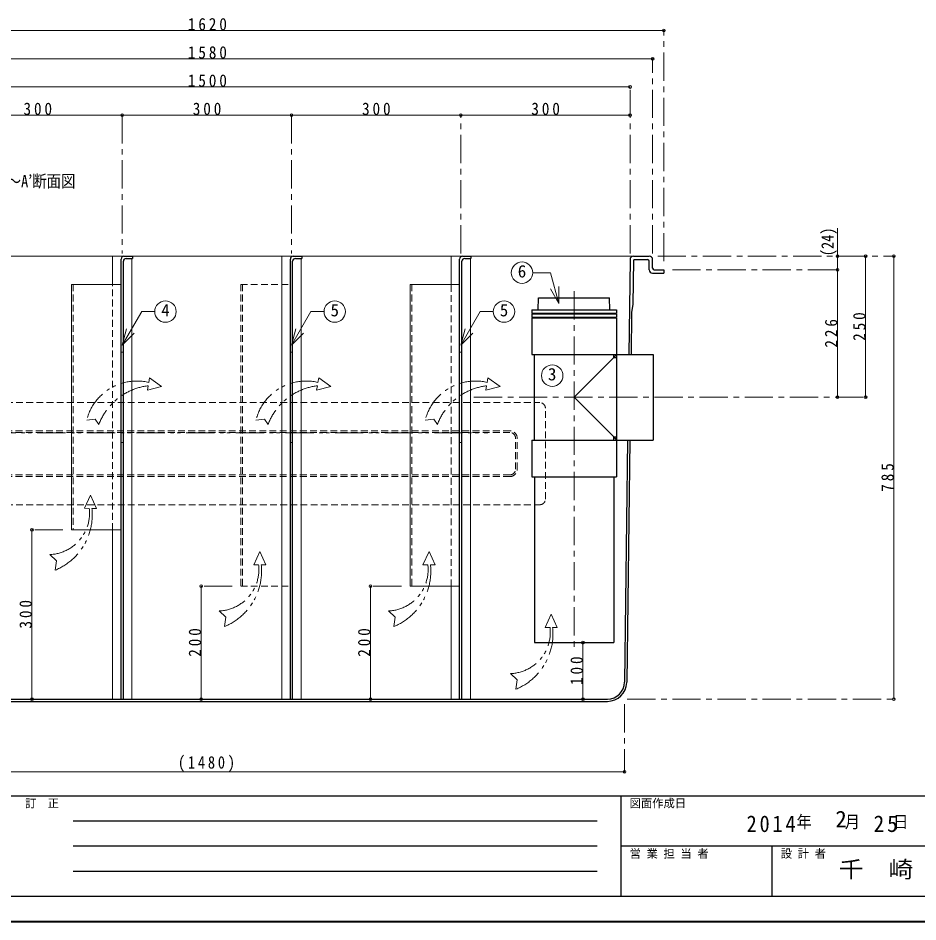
# Model space of a CAD drawing. Units: millimetres at full size, sheet at 1:10. Extents: x -2123 to 1927, y -1358 to 1452.
# Drawn here: x -1222 to 372, y -1358 to 244 of the extents above; entities that cross this region are included whole.
import ezdxf
from ezdxf.enums import TextEntityAlignment as Align

# ---------------------------------------------------------------- set-up
doc = ezdxf.new("R2010")
doc.units = ezdxf.units.MM
doc.header["$LTSCALE"] = 10
doc.header["$PDMODE"] = 32
doc.header["$PDSIZE"] = 5
for name, pattern in [('CHAIN1', [8, 5, -1, 1, -1]), ('DASHED1', [1.8, 1.2, -0.6]), ('DOUBLE_CHAIN1', [8.8, 5, -1, 0.6, -0.6, 0.6, -1])]:
    doc.linetypes.add(name, pattern=pattern)
doc.layers.add('0-0', color=7, linetype='Continuous', lineweight=18)
doc.styles.add('ＭＳ ゴシック', font='')
doc.styles.get('ＭＳ ゴシック').set_extended_font_data('MS Gothic')

msp = doc.modelspace()

# ---------------------------------------------------------------- linework, layer by layer
at = {"layer": '0-0', "color": 4, "lineweight": 9}
for p, q in [((-1697.8, 221.91), (-77.8, 221.91)), ((-1677.8, 171.91), (-97.8, 171.91)), ((-1637.8, 121.91), (-137.8, 121.91)), ((229.76, -128.09), (229.76, -202.09)), ((279.76, -428.09), (279.76, -178.09)), ((329.76, -178.09), (329.76, -963.09)), ((229.76, -202.09), (229.76, -428.09)), ((-166.72, -357.74), (-237.07, -428.09)), ((-237.07, -428.09), (-166.72, -498.44)), ((-1197.8, -663.09), (-1197.8, -963.09)), ((-897.8, -763.09), (-897.8, -963.09)), ((-597.8, -763.09), (-597.8, -963.09)), ((-221.24, -863.09), (-221.24, -963.09)), ((-1627.8, -1092.09), (-147.8, -1092.09))]:
    msp.add_line(p, q, dxfattribs=at)
at = {"layer": '0-0', "color": 4, "linetype": 'CHAIN1', "lineweight": 9}
for p, q in [((-77.8, -187.09), (-77.8, 221.91)), ((-97.8, -173.09), (-97.8, 171.91)), ((-137.8, -173.09), (-137.8, 121.91)), ((-1037.8, 71.91), (-1037.8, -173.09)), ((-737.8, 71.91), (-737.8, -173.09)), ((-437.8, -173.09), (-437.8, 71.91)), ((-88.8, -178.09), (329.76, -178.09)), ((-62.8, -202.09), (229.76, -202.09)), ((-237.07, -240.29), (-237.07, -878.09)), ((-414.55, -428.09), (279.76, -428.09)), ((-1142.8, -663.09), (-1197.8, -663.09)), ((-842.8, -763.09), (-897.8, -763.09)), ((-542.8, -763.09), (-597.8, -763.09)), ((-147.8, -972.09), (-147.8, -1092.09)), ((-142.8, -963.09), (329.76, -963.09))]:
    msp.add_line(p, q, dxfattribs=at)
at = {"layer": '0-0'}
for p, q in [((-1319.8, -178.09), (-1034.8, -178.09)), ((-1054.8, -228.09), (-1054.8, -178.09)), ((-1020.8, -963.09), (-1020.8, -182.09)), ((-1019.8, -178.09), (-734.8, -178.09)), ((-754.8, -963.09), (-754.8, -178.09)), ((-720.8, -963.09), (-720.8, -182.09)), ((-719.8, -178.09), (-434.8, -178.09)), ((-454.8, -228.09), (-454.8, -178.09)), ((-420.8, -963.09), (-420.8, -182.09)), ((-131.8, -178.09), (-419.8, -178.09)), ((-278.56, -207.34), (-310.31, -207.34)), ((-263.97, -261.77), (-278.56, -207.34)), ((-1127.8, -228.09), (-1127.8, -663.09)), ((-1127.8, -228.09), (-1039.8, -228.09)), ((-527.8, -228.09), (-527.8, -763.09)), ((-527.8, -228.09), (-439.8, -228.09)), ((-263.97, -261.77), (-278.97, -235.79)), ((-263.97, -261.77), (-263.97, -231.77)), ((-1037.73, -335.82), (-1003.34, -276.25)), ((-980.16, -276.25), (-1003.34, -276.25)), ((-737.73, -335.82), (-703.34, -276.25)), ((-680.16, -276.25), (-703.34, -276.25)), ((-437.73, -335.82), (-403.34, -276.25)), ((-380.16, -276.25), (-403.34, -276.25)), ((-1037.73, -335.82), (-1029.97, -306.84)), ((-1037.73, -335.82), (-1016.52, -314.6)), ((-737.73, -335.82), (-729.97, -306.84)), ((-737.73, -335.82), (-716.52, -314.6)), ((-437.73, -335.82), (-429.97, -306.84)), ((-437.73, -335.82), (-416.52, -314.6)), ((-1127.8, -663.09), (-1039.8, -663.09)), ((-1054.8, -963.09), (-1054.8, -663.09)), ((-527.8, -763.09), (-439.8, -763.09)), ((-454.8, -963.09), (-454.8, -763.09))]:
    msp.add_line(p, q, dxfattribs=at)
at = {"layer": '0-0', "color": 5, "lineweight": 25}
for p, q in [((-1039.8, -963.09), (-1039.8, -183.09)), ((-1035.8, -963.09), (-1035.8, -187.09)), ((-1030.8, -182.09), (-1019.8, -182.09)), ((-739.8, -963.09), (-739.8, -183.09)), ((-735.8, -963.09), (-735.8, -187.09)), ((-730.8, -182.09), (-719.8, -182.09)), ((-439.8, -963.09), (-439.8, -183.09)), ((-435.8, -963.09), (-435.8, -187.09)), ((-434.8, -178.09), (-419.8, -178.09)), ((-430.8, -182.09), (-419.8, -182.09)), ((-419.8, -178.09), (-419.8, -182.09)), ((-137.8, -184.42), (-140.04, -352.03)), ((-137.8, -184.09), (-137.8, -184.42)), ((-131.82, -185.57), (-132.85, -263.09)), ((-131.8, -178.09), (-103.8, -178.09)), ((-130.32, -184.09), (-106.8, -184.09)), ((-103.8, -202.09), (-103.8, -187.09)), ((-97.8, -199.09), (-97.8, -184.09)), ((-97.8, -208.09), (-77.8, -208.09)), ((-94.8, -202.09), (-77.8, -202.09)), ((-77.8, -202.09), (-77.8, -208.09)), ((-300.57, -273.09), (-300.07, -252.09)), ((-300.07, -252.09), (-174.07, -252.09)), ((-173.57, -273.09), (-174.07, -252.09)), ((-132.85, -263.09), (-135.05, -278.09)), ((-312.07, -273.09), (-162.07, -273.09)), ((-312.07, -280.09), (-312.07, -286.09)), ((-312.07, -280.09), (-162.07, -280.09)), ((-312.07, -286.09), (-162.07, -286.09)), ((-312.07, -287.09), (-312.07, -352.09)), ((-312.07, -287.09), (-162.07, -287.09)), ((-162.07, -273.09), (-162.07, -279.09)), ((-162.07, -280.09), (-162.07, -286.09)), ((-162.07, -287.09), (-162.07, -569.09)), ((-135.05, -278.09), (-136.04, -352.09)), ((-312.07, -352.09), (-97.07, -352.09)), ((-307.42, -504.09), (-307.42, -352.09)), ((-166.72, -357.74), (-166.72, -352.09)), ((-166.72, -357.74), (-162.07, -352.09)), ((-97.07, -352.09), (-97.07, -504.09)), ((-166.72, -357.74), (-162.07, -357.74)), ((-312.07, -504.09), (-97.07, -504.09)), ((-166.72, -498.44), (-162.07, -498.44)), ((-166.72, -504.09), (-166.72, -498.44)), ((-166.72, -498.44), (-162.07, -504.09)), ((-142.07, -504.09), (-147.8, -933.09)), ((-138.07, -504.09), (-143.8, -933.14)), ((-166.72, -569.09), (-166.72, -863.09)), ((-1597.8, -963.09), (-177.8, -963.09)), ((-1597.8, -967.09), (-177.8, -967.09))]:
    msp.add_line(p, q, dxfattribs=at)
at = {"layer": '0-0', "color": 4, "linetype": 'DASHED1', "lineweight": 9}
for p, q in [((-1124.8, -228.09), (-1124.8, -663.09)), ((-827.8, -228.09), (-827.8, -763.09)), ((-827.8, -228.09), (-739.8, -228.09)), ((-824.8, -228.09), (-824.8, -763.09)), ((-524.8, -228.09), (-524.8, -763.09)), ((-454.8, -763.09), (-454.8, -228.09)), ((-1039.8, -348.09), (-1035.8, -348.09)), ((-739.8, -348.09), (-735.8, -348.09)), ((-439.8, -348.09), (-435.8, -348.09)), ((-1477.8, -437.59), (-297.8, -437.59)), ((-287.8, -608.59), (-287.8, -447.59)), ((-1424.8, -487.59), (-350.8, -487.59)), ((-1424.8, -490.59), (-350.8, -490.59)), ((-1039.8, -508.09), (-1035.8, -508.09)), ((-739.8, -508.09), (-735.8, -508.09)), ((-439.8, -508.09), (-435.8, -508.09)), ((-340.8, -555.59), (-340.8, -500.59)), ((-337.8, -555.59), (-337.8, -500.59)), ((-1424.8, -565.59), (-350.8, -565.59)), ((-1424.8, -568.59), (-350.8, -568.59)), ((-1477.8, -618.59), (-297.8, -618.59)), ((-827.8, -763.09), (-739.8, -763.09))]:
    msp.add_line(p, q, dxfattribs=at)
at = {"layer": '0-0', "linetype": 'DASHED1'}
msp.add_line((-1054.8, -663.09), (-1054.8, -228.09), dxfattribs=at)
at = {"layer": '0-0', "color": 4, "linetype": 'DOUBLE_CHAIN1', "lineweight": 9}
for p, q in [((-989.65, -393.89), (-990.97, -401.75)), ((-689.65, -393.89), (-690.97, -401.75)), ((-389.65, -393.89), (-390.97, -401.75)), ((-991.98, -407.7), (-993.33, -415.65)), ((-691.98, -407.7), (-693.33, -415.65)), ((-391.98, -407.7), (-393.33, -415.65)), ((-1100.85, -468.83), (-1085.79, -466.72)), ((-1085.79, -466.72), (-1079.31, -476.11)), ((-800.85, -468.83), (-785.79, -466.72)), ((-785.79, -466.72), (-779.31, -476.11)), ((-500.85, -468.83), (-485.79, -466.72)), ((-485.79, -466.72), (-479.31, -476.11)), ((-1628.54, -491.09), (-389.66, -491.09)), ((-1093.9, -601.76), (-1104.84, -624.96)), ((-1093.9, -601.76), (-1083.45, -625.28)), ((-1104.84, -624.96), (-1096.18, -625.09)), ((-1091.48, -625.16), (-1083.45, -625.28)), ((-793.9, -701.76), (-804.84, -724.96)), ((-793.9, -701.76), (-783.45, -725.28)), ((-493.9, -701.76), (-504.84, -724.96)), ((-493.9, -701.76), (-483.45, -725.28)), ((-1166.2, -706.93), (-1154.25, -718)), ((-1154.25, -718), (-1156.58, -734.61)), ((-804.84, -724.96), (-796.18, -725.09)), ((-791.48, -725.16), (-783.45, -725.28)), ((-504.84, -724.96), (-496.18, -725.09)), ((-491.48, -725.16), (-483.45, -725.28)), ((-866.2, -806.93), (-854.25, -818)), ((-566.2, -806.93), (-554.25, -818)), ((-277.39, -812.78), (-288.33, -835.98)), ((-277.39, -812.78), (-266.94, -836.3)), ((-854.25, -818), (-856.58, -834.61)), ((-554.25, -818), (-556.58, -834.61)), ((-288.33, -835.98), (-279.68, -836.11)), ((-274.97, -836.18), (-266.94, -836.3)), ((-349.69, -917.96), (-337.74, -929.03)), ((-337.74, -929.03), (-340.07, -945.64))]:
    msp.add_line(p, q, dxfattribs=at)
at = {"layer": '0-0', "color": 6, "lineweight": 25}
for p, q in [((-2077.8, -1134.52), (1882.2, -1134.52)), ((-153.52, -1313.09), (-153.52, -1134.52)), ((-1124.94, -1179.16), (-196.37, -1179.16)), ((-196.37, -1223.8), (-1124.94, -1223.8)), ((1882.2, -1223.8), (-153.52, -1223.8)), ((114.34, -1313.09), (114.34, -1223.8)), ((-196.37, -1268.44), (-1124.94, -1268.44)), ((1882.2, -1313.09), (-2077.8, -1313.09))]:
    msp.add_line(p, q, dxfattribs=at)
at = {"layer": '0-0', "color": 1, "lineweight": 40}
msp.add_line((1927.2, -1358.09), (-2122.8, -1358.09), dxfattribs=at)
at = {"layer": '0-0', "color": 4, "lineweight": 9}
msp.add_lwpolyline([(-1337.8, 71.91), (-1037.8, 71.91), (-737.8, 71.91), (-437.8, 71.91), (-137.8, 71.91)], dxfattribs=at)
at = {"layer": '0-0', "color": 5, "lineweight": 25}
for points in [[(-1034.8, -178.09), (-1019.8, -178.09), (-1019.8, -182.09)], [(-734.8, -178.09), (-719.8, -178.09), (-719.8, -182.09)], [(-312.07, -273.09), (-312.07, -279.09), (-162.07, -279.09)], [(-312.07, -504.09), (-312.07, -569.09), (-162.07, -569.09)], [(-307.42, -569.09), (-307.42, -863.09), (-166.72, -863.09)]]:
    msp.add_lwpolyline(points, dxfattribs=at)
at = {"layer": '0-0', "color": 4, "linetype": 'DOUBLE_CHAIN1', "lineweight": 9}
for points in [[(-993.33, -415.65), (-967.99, -409.05), (-989.65, -393.89)], [(-693.33, -415.65), (-667.99, -409.05), (-689.65, -393.89)], [(-393.33, -415.65), (-367.99, -409.05), (-389.65, -393.89)]]:
    msp.add_lwpolyline(points, dxfattribs=at)
at = {"layer": '0-0'}
for centre in [(-329.31, -207.34), (-961.16, -276.25), (-661.16, -276.25), (-361.16, -276.25), (-275.83, -389.76)]:
    msp.add_circle(centre, 19, dxfattribs=at)
at = {"layer": '0-0', "color": 5, "lineweight": 25}
for centre, radius, start, end in [((-1034.8, -183.09), 5, 90, 180), ((-1030.8, -187.09), 5, 90, 180), ((-734.8, -183.09), 5, 90, 180), ((-730.8, -187.09), 5, 90, 180), ((-434.8, -183.09), 5, 90, 180), ((-430.8, -187.09), 5, 90, 180), ((-131.8, -184.09), 6, 90, 180), ((-130.32, -185.59), 1.5, 90, 179.23474), ((-106.8, -187.09), 3, 0, 90), ((-103.8, -184.09), 6, 0, 90), ((-97.8, -202.09), 6, 180, 270), ((-94.8, -199.09), 3, 180, 270), ((-177.8, -933.09), 30, 270, 0), ((-177.8, -933.09), 34, 270, 358.52835)]:
    msp.add_arc(centre, radius, start, end, dxfattribs=at)
at = {"layer": '0-0', "color": 4, "linetype": 'DOUBLE_CHAIN1', "lineweight": 9}
for centre, radius, start, end in [((-1011.91, -490.99), 91.67, 76.80178, 166.00522), ((-711.91, -490.99), 91.67, 76.80178, 166.00522), ((-411.91, -490.99), 91.67, 76.80178, 166.00522), ((-978.67, -514.63), 107.75, 97.09431, 159.05989), ((-678.67, -514.63), 107.75, 97.09431, 159.05989), ((-378.67, -514.63), 107.75, 97.09431, 159.05989), ((-1169.08, -633.59), 73.39, 272.25192, 6.65765), ((-1197.46, -636.21), 106.56, 292.56077, 5.95427), ((-869.08, -733.59), 73.39, 272.25192, 6.65765), ((-897.46, -736.21), 106.56, 292.56077, 5.95427), ((-569.08, -733.59), 73.39, 272.25192, 6.65765), ((-597.46, -736.21), 106.56, 292.56077, 5.95427), ((-352.57, -844.62), 73.39, 272.25192, 6.65765), ((-380.95, -847.24), 106.56, 292.56077, 5.95427)]:
    msp.add_arc(centre, radius, start, end, dxfattribs=at)
at = {"layer": '0-0', "color": 4, "linetype": 'DASHED1', "lineweight": 9}
for centre, radius, start, end in [((-297.8, -447.59), 10, 0, 90), ((-350.8, -500.59), 13, 0, 90), ((-350.8, -500.59), 10, 0, 90), ((-350.8, -555.59), 10, 270, 0), ((-350.8, -555.59), 13, 270, 0), ((-297.8, -608.59), 10, 270, 0)]:
    msp.add_arc(centre, radius, start, end, dxfattribs=at)
at = {"layer": '0-0', "color": 4}
for p in [(-77.8, 221.91), (-97.8, 171.91), (-137.8, 121.91), (-1037.8, 71.91), (-737.8, 71.91), (-437.8, 71.91), (-137.8, 71.91), (229.76, -178.09), (279.76, -178.09), (329.76, -178.09), (229.76, -202.09), (229.76, -428.09), (279.76, -428.09), (-1197.8, -663.09), (-897.8, -763.09), (-597.8, -763.09), (-221.24, -863.09), (-1197.8, -963.09), (-897.8, -963.09), (-597.8, -963.09), (-221.24, -963.09), (329.76, -963.09), (-147.8, -1092.09)]:
    msp.add_point(p, dxfattribs=at)

# ---------------------------------------------------------------- texts
at = {"layer": '0-0', "style": 'ＭＳ ゴシック'}
for s, height, width, p in [('A～A’断面図', 21.99, 0.85, (-1255.3, -62.59)), ('千\u3000崎', 29.33, 1.1, (232.2, -1288.44))]:
    msp.add_text(s, height=height, dxfattribs=dict(at, width=width)).set_placement(p, align=Align.BOTTOM_LEFT)
at = {"layer": '0-0', "style": 'ＭＳ ゴシック', "width": 0.85}
msp.add_text('(24)', height=21.99, rotation=90, dxfattribs=at).set_placement((229.76, -178.09), align=Align.BOTTOM_LEFT)
at = {"layer": '0-0', "style": 'ＭＳ ゴシック'}
for s, height, p in [('6', 21.99, (-336.81, -222.34)), ('4', 21.99, (-968.66, -291.25)), ('5', 21.99, (-668.66, -291.25)), ('5', 21.99, (-368.66, -291.25)), ('3', 21.99, (-283.33, -404.76)), ('訂\u3000正', 14.66, (-1209.94, -1159.52)), ('図面作成日', 14.66, (-138.52, -1159.52)), ('2', 29.33, (226.2, -1199.16)), ('営 業 担 当 者', 14.66, (-138.52, -1248.8)), ('設 計 者', 14.66, (129.34, -1248.8))]:
    msp.add_text(s, height=height, dxfattribs=at).set_placement(p, align=Align.BOTTOM_LEFT)
at = {"layer": '0-0', "attachment_point": 7, "style": 'ＭＳ ゴシック'}
for s, insert, char_height in [('\\T1.38;\\W0.9;1620', (-921.55, 221.91), 21.99), ('\\T1.38;\\W0.9;1580', (-921.55, 171.91), 21.99), ('\\T1.38;\\W0.9;1500', (-921.55, 121.91), 21.99), ('\\T1.38;\\W0.9;300', (-1212.8, 71.91), 21.99), ('\\T1.38;\\W0.9;300', (-912.8, 71.91), 21.99), ('\\T1.38;\\W0.9;300', (-612.8, 71.91), 21.99), ('\\T1.38;\\W0.9;300', (-312.8, 71.91), 21.99), ('\\T1.39;\\W0.85;(1480)', (-939.05, -1092.09), 21.99), ('\\T1.27;\\W0.9;年\\~\\~\\~月\\~\\~\\~日', (157.2, -1194.16), 21.99), ('\\T1.28;\\W0.9;2014', (68.7, -1199.16), 29.33), ('\\T1.27;\\W0.95;25', (293.7, -1199.16), 29.33)]:
    msp.add_mtext(s, dxfattribs=dict(at, insert=insert, char_height=char_height))
at = {"layer": '0-0', "char_height": 21.99, "attachment_point": 7, "rotation": 90, "style": 'ＭＳ ゴシック'}
for s, insert in [('\\T1.38;\\W0.9;250', (279.76, -328.09)), ('\\T1.38;\\W0.9;226', (229.76, -340.09)), ('\\T1.38;\\W0.9;785', (329.76, -595.59)), ('\\T1.38;\\W0.9;300', (-1197.8, -838.09)), ('\\T1.38;\\W0.9;200', (-897.8, -888.09)), ('\\T1.38;\\W0.9;200', (-597.8, -888.09)), ('\\T1.38;\\W0.9;100', (-221.24, -938.09))]:
    msp.add_mtext(s, dxfattribs=dict(at, insert=insert))

doc.saveas('drawing.dxf')
